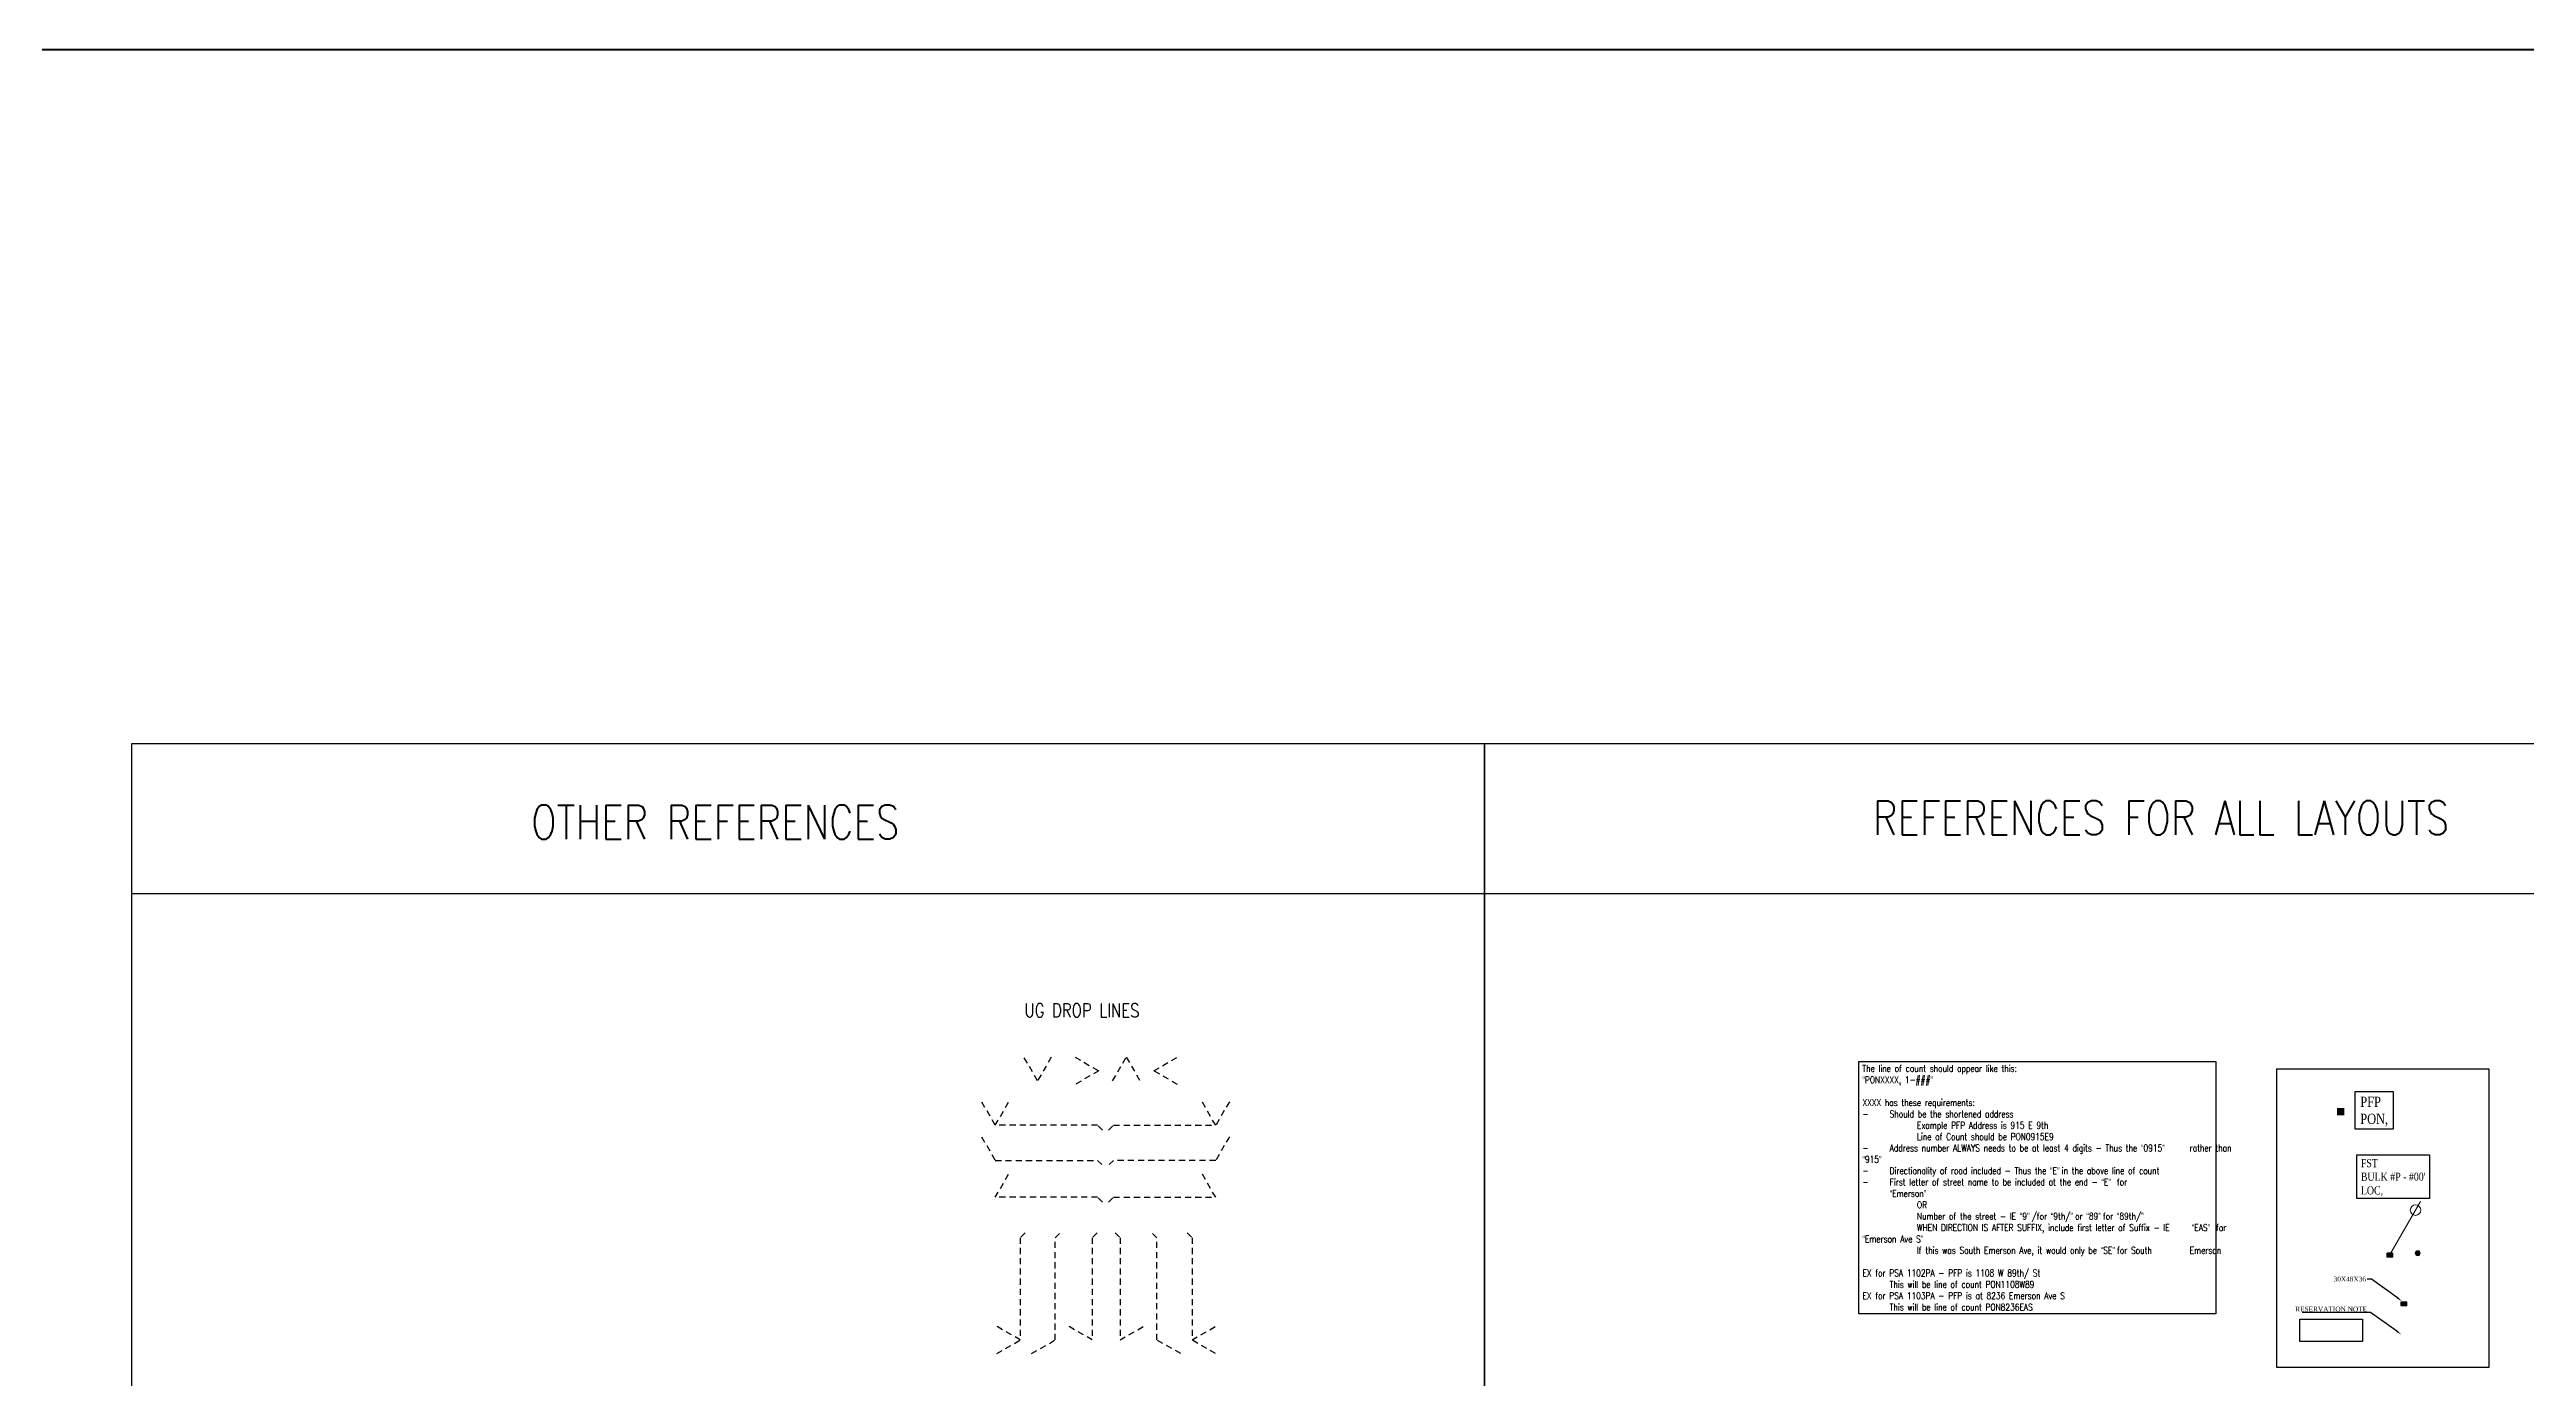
# Model space of a CAD drawing. Header units: feet. Extents: x 865220 to 5696323, y -2240498 to 1923703.
# Drawn here: x 2844973 to 2846789, y 952871 to 953846 of the extents above; entities that cross this region are included whole.
import ezdxf
from ezdxf import colors
from ezdxf.entities.mleader import LeaderData, LeaderLine
from ezdxf.enums import TextEntityAlignment as Align
from ezdxf.math import Vec2, Vec3

# ---------------------------------------------------------------- set-up
doc = ezdxf.new("R2010")
doc.units = ezdxf.units.FT
doc.header["$LTSCALE"] = 0.015
doc.header["$MEASUREMENT"] = 0
doc.set_wipeout_variables(frame=1)
doc.linetypes.add('DASHED', pattern=[5, 3, -2])
for name, color, linetype in [('DETAIL', 7, 'Continuous'), ('DROP BURIED', 7, 'DASHED'), ('PROP_TEL', 6, 'Continuous'), ('TELEPHONE STRUCT-PROP', 6, 'Continuous'), ('TERMINAL SERVING AREAS', 1, 'Continuous'), ('TERMINALS', 7, 'Continuous')]:
    doc.layers.add(name, color=color, linetype=linetype)
doc.layers.add('RUNNING LINE (UNDERGROUND)', color=10, linetype='Continuous', lineweight=40)
doc.layers.add('WORK BOUNDARY', color=110, linetype='Continuous', lineweight=40)
doc.layers.add('TEMPLATE REFERENCE', color=2, linetype='Continuous', plot=False)
doc.styles.add('Dimensions 100', font='arial.ttf')
doc.styles.add('RS332', font='romans.shx', dxfattribs={"width": 0.8})
doc.styles.add('SIMPLEX', font='times.ttf', dxfattribs={"width": 0.8})
doc.styles.get("Standard").update_dxf_attribs({"font": 'times.ttf'})
doc.styles.add('Utilities', font='arial.ttf', dxfattribs={"height": 2.5})

# ---------------------------------------------------------------- blocks, each defined once
blk = doc.blocks.new('TERMINAL')
at = {"lineweight": 5, "ltscale": 0.5, "flags": 128}
blk.add_lwpolyline([(-0.1, -0.6), (-0.1, 44.8)], dxfattribs=at)
at = {"lineweight": 5, "ltscale": 0.5}
blk.add_circle((-0.1, 37.6), 3.83, dxfattribs=at)
blk = doc.blocks.new('PFP')
at = {"color": 6}
blk.add_wipeout([(-0.121, 0.121), (0.121, 0.121), (0.121, -0.121), (-0.121, -0.121)], dxfattribs=at)
at = {"ltscale": 40, "true_color": 0xffffff}
h = blk.add_hatch(color=7, dxfattribs=at)
h.dxf.hatch_style = 1
h.paths.add_polyline_path([(-0.121, -0.121), (0.121, -0.121), (0.121, 0.121), (-0.121, 0.121)])
at = {"layer": 'RUNNING LINE (UNDERGROUND)', "color": 6, "lineweight": 0, "const_width": 0.0181, "flags": 128}
blk.add_lwpolyline([(-0.121, 0.121), (0.121, 0.121), (0.121, -0.121), (-0.121, -0.121)], close=True, dxfattribs=at)
at = {"layer": 'RUNNING LINE (UNDERGROUND)', "color": 18, "lineweight": 0, "true_color": 0x000000, "const_width": 0.0181, "flags": 128}
for points in [[(-0.084, -0.084), (0.084, 0.084)], [(-0.084, 0.084), (0.084, -0.084)]]:
    blk.add_lwpolyline(points, dxfattribs=at)
blk = doc.blocks.new('NEW HH')
at = {"ltscale": 40, "true_color": 0xffffff}
h = blk.add_hatch(color=7, dxfattribs=at)
h.dxf.hatch_style = 1
h.paths.add_polyline_path([(-0.061, -0.031, 0.414214), (-0.046, -0.046), (0.046, -0.046, 0.414214), (0.061, -0.031), (0.061, 0.031, 0.414214), (0.046, 0.046), (-0.046, 0.046, 0.414214), (-0.061, 0.031)])
at = {"layer": 'RUNNING LINE (UNDERGROUND)', "color": 6, "lineweight": 0, "const_width": 0.005, "flags": 128}
blk.add_lwpolyline([(-0.061, 0.031), (-0.061, -0.031, 0.414214), (-0.046, -0.046), (0.046, -0.046, 0.414214), (0.061, -0.031), (0.061, 0.031, 0.414214), (0.046, 0.046), (-0.046, 0.046, 0.414214)], format="xyb", close=True, dxfattribs=at)
at = {"layer": 'TELEPHONE STRUCT-PROP', "color": 18, "true_color": 0x000000, "style": 'Utilities'}
blk.add_text('HH', height=0.05, dxfattribs=at).set_placement((0, 0), align=Align.MIDDLE_CENTER)
blk = doc.blocks.new('Proposed FlowerPot')
at = {"lineweight": 5, "ltscale": 100, "true_color": 0xffffff}
h = blk.add_hatch(color=7, dxfattribs=at)
h.dxf.hatch_style = 1
h.paths.add_polyline_path([(-0.06, 0, 0.414214), (0, -0.06, 0.414214), (0.06, 0, 0.414214), (0, 0.06, 0.414214)])
at = {"lineweight": 5, "ltscale": 100}
blk.add_circle((0, 0), 0.0604, dxfattribs=at)
at = {"layer": 'RUNNING LINE (UNDERGROUND)', "color": 6, "lineweight": 5, "const_width": 0.00907, "flags": 128}
blk.add_lwpolyline([(-0.06, 0, -0.414214), (0, 0.06, -0.414214), (0.06, 0, -0.414214), (0, -0.06, -0.414214), (-0.06, 0)], format="xyb", dxfattribs=at)
at = {"color": 18, "linetype": 'ByBlock', "lineweight": 5, "ltscale": 100, "true_color": 0x000000, "style": 'Dimensions 100'}
blk.add_text('F', height=0.0744, dxfattribs=at).set_placement((-0.029, -0.037))

msp = doc.modelspace()

# ---------------------------------------------------------------- linework, layer by layer
at = {"layer": 'DROP BURIED', "ltscale": 100}
for points in [[(2845707.7, 953106.6), (2845697.7, 953089.3), (2845687.7, 953106.6)], [(2845725.2, 953106.6), (2845742.5, 953096.6), (2845725.2, 953086.6)], [(2845752.7, 953089.3), (2845762.7, 953106.6), (2845772.7, 953089.3)], [(2845800.2, 953086.6), (2845782.8, 953096.6), (2845800.2, 953106.6)], [(2845656.6, 953073.9), (2845666.6, 953056.6), (2845676.6, 953073.9)], [(2845838.3, 953073.9), (2845828.3, 953056.6), (2845818.3, 953073.9)], [(2845656.6, 953048.2), (2845666.6, 953030.9), (2845741.6, 953030.9), (2845745.2, 953027.4)], [(2845745.2, 953053), (2845741.6, 953056.6), (2845666.6, 953056.6)], [(2845749.7, 953053), (2845753.3, 953056.6), (2845828.3, 953056.6)], [(2845838.3, 953048.2), (2845828.3, 953030.9), (2845753.3, 953030.9), (2845749.7, 953027.4)], [(2845745.2, 953000.2), (2845741.6, 953003.8), (2845666.6, 953003.8), (2845676.6, 953021.1)], [(2845749.7, 953000.2), (2845753.3, 953003.8), (2845828.3, 953003.8), (2845818.3, 953021.1)], [(2845688.5, 952977.7), (2845685, 952974.2), (2845685, 952899.2)], [(2845693.3, 952889.2), (2845710.6, 952899.2), (2845710.6, 952974.2), (2845714.2, 952977.7)], [(2845741.3, 952977.7), (2845737.8, 952974.2), (2845737.8, 952899.2), (2845720.5, 952909.2)], [(2845754.6, 952977.7), (2845758.1, 952974.2), (2845758.1, 952899.2), (2845775.4, 952909.2)], [(2845802.6, 952889.2), (2845785.2, 952899.2), (2845785.2, 952974.2), (2845781.7, 952977.7)], [(2845807.3, 952977.7), (2845810.9, 952974.2), (2845810.9, 952899.2)], [(2845667.7, 952889.2), (2845685, 952899.2), (2845667.7, 952909.2)], [(2845828.2, 952889.2), (2845810.9, 952899.2), (2845828.2, 952909.2)]]:
    msp.add_lwpolyline(points, dxfattribs=at)
at = {"layer": 'TEMPLATE REFERENCE'}
msp.add_line((2845033.4, 953226.6), (2848009, 953226.6), dxfattribs=at)
for points in [[(2845033.4, 953336.7), (2846025.3, 953336.7), (2846025.3, 952398.1), (2845033.4, 952398.1)], [(2846025.3, 953336.7), (2847017.2, 953336.7), (2847017.2, 952398.1), (2846025.3, 952398.1)]]:
    msp.add_lwpolyline(points, close=True, dxfattribs=at)
at = {"layer": 'TEMPLATE REFERENCE', "ltscale": 1.5}
msp.add_lwpolyline([(2846606.4, 953098.1), (2846761.9, 953098.1), (2846761.9, 952879), (2846606.4, 952879)], close=True, dxfattribs=at)
at = {"layer": 'TERMINAL SERVING AREAS', "ltscale": 1.5, "flags": 128}
msp.add_lwpolyline([(2846623.2, 952898), (2846623.2, 952914.4), (2846669.3, 952914.4), (2846669.3, 952898)], close=True, dxfattribs=at)
at = {"layer": 'WORK BOUNDARY', "lineweight": 50}
msp.add_lwpolyline([(2842749.2, 953845.6), (2854951, 953845.6), (2854951, 949944.9), (2842749.2, 949944.9)], close=True, dxfattribs=at)

# ---------------------------------------------------------------- block references
for name, p, xscale, yscale, zscale in [('NEW HH', (2846689.3, 952961.4), 40, 40, 40), ('Proposed FlowerPot', (2846709.7, 952962.8), 30, 30, 30), ('NEW HH', (2846699.6, 952925.7), 40, 40, 40)]:
    msp.add_blockref(name, p, dxfattribs=dict(xscale=xscale, yscale=yscale, zscale=zscale))
at = {"layer": 'TERMINALS', "ltscale": 0.5, "rotation": 329.9999999999999}
msp.add_blockref('TERMINAL', (2846689.4, 952961.8), dxfattribs=at)

# ---------------------------------------------------------------- texts
at = {"layer": 'TEMPLATE REFERENCE', "style": 'RS332', "width": 0.8}
for s, height, p in [('REFERENCES FOR ALL LAYOUTS', 25, (2846310.2, 953269.6)), ('OTHER REFERENCES', 25, (2845326.2, 953266.5)), ('UG DROP LINES', 10, (2845688, 953135.9))]:
    msp.add_text(s, height=height, dxfattribs=at).set_placement(p)

# ---------------------------------------------------------------- next in the draw order: block references
at = {"layer": 'PROP_TEL', "xscale": 20, "yscale": 20, "zscale": 20}
msp.add_blockref('PFP', (2846653.2, 953066.6), dxfattribs=at)

# ---------------------------------------------------------------- next in the draw order: texts
at = {"layer": 'TEMPLATE REFERENCE', "insert": (2846302.5, 953100.8), "char_height": 5, "width": 256.758, "attachment_point": 1, "style": 'RS332', "bg_fill": 19, "box_fill_scale": 1.5, "bg_fill_color": 256, "bg_fill_transparency": 0}
msp.add_mtext('The line of count should appear like this:\\P{\\fArial|b0|i0|c0|p34;“}PONXXXX, 1-###{\\fArial|b0|i0|c0|p34;”\\P\\P}XXXX has these requirements:\\P-^IShould be the shortened address \\P^I^IExample PFP Address is 915 E 9th             \\P^I^ILine of Count should be PON0915E9\\P-^IAddress number ALWAYS needs to be at least 4 digits - Thus the {\\fArial|b0|i0|c0|p34;“}0915{\\fArial|b0|i0|c0|p34;” }^Irather than {\\fArial|b0|i0|c0|p34;“}915{\\fArial|b0|i0|c0|p34;”\\P}-^IDirectionality of road included - Thus the {\\fArial|b0|i0|c0|p34;“}E{\\fArial|b0|i0|c0|p34;” }in the above line of count\\P-^IFirst letter of street name to be included at the end - {\\fArial|b0|i0|c0|p34;“}E{\\fArial|b0|i0|c0|p34;” } for\\P^I{\\fArial|b0|i0|c0|p34;“}Emerson{\\fArial|b0|i0|c0|p34;”} \\P^I^IOR\\P^I^INumber of the street - IE {\\fArial|b0|i0|c0|p34;“}9{\\fArial|b0|i0|c0|p34;” }/for {\\fArial|b0|i0|c0|p34;“}9th/{\\fArial|b0|i0|c0|p34;” }or {\\fArial|b0|i0|c0|p34;“}89{\\fArial|b0|i0|c0|p34;” }for {\\fArial|b0|i0|c0|p34;“}89th/{\\fArial|b0|i0|c0|p34;”\\P}^I^IWHEN DIRECTION IS AFTER SUFFIX, include first letter of Suffix - IE {\\fArial|b0|i0|c0|p34;^I^I“}EAS{\\fArial|b0|i0|c0|p34;” }^Ifor {\\fArial|b0|i0|c0|p34;“}Emerson Ave S{\\fArial|b0|i0|c0|p34;”\\P}^I^IIf this was South Emerson Ave, it would only be {\\fArial|b0|i0|c0|p34;“}SE{\\fArial|b0|i0|c0|p34;” }for South ^I^IEmerson\\P\\PEX for PSA 1102PA - PFP is 1108 W 89th/ St\\P^IThis will be line of count PON1108W89\\PEX for PSA 1103PA - PFP is at 8236 Emerson Ave S\\P^IThis will be line of count PON8236EAS', dxfattribs=at)
at = {"layer": 'TERMINALS', "ltscale": 0.5, "insert": (2846668, 953031.9), "char_height": 6, "attachment_point": 1, "style": 'SIMPLEX', "bg_fill": 19, "box_fill_scale": 1.5, "bg_fill_color": 256, "bg_fill_transparency": 0}
msp.add_mtext("FST\\PBULK #P - #00'\\PLOC,", dxfattribs=at)

# ---------------------------------------------------------------- next in the draw order: leaders
at = {"layer": 'DETAIL', "ltscale": 5}
ml = msp.add_multileader_mtext('Standard', dxfattribs=at)
ml.set_content('30X48X36', color=256)
ml.set_leader_properties()
ml.build(insert=Vec2(0, 0))
ml.multileader.update_dxf_attribs({"has_text_frame": 1, "text_left_attachment_type": 2, "text_right_attachment_type": 2, "dogleg_length": 3})
ctx = ml.context
ctx.base_point, ctx.char_height, ctx.landing_gap_size, ctx.plane_origin = Vec3(2846647.2, 952943.9), 3.5, 1.5, Vec3(2846722.4, 952960.7)
ctx.left_attachment, ctx.right_attachment, ctx.text_align_type = 2, 2, 1
notes = []
notes.append((ctx, [(0, (1, 1, 0), (2846675.7, 952943.9), (-1, 0), 3, [(0, [(2846698.1, 952927.7)], 0, [])])]))
ctx.mtext.insert, ctx.mtext.alignment, ctx.mtext.flow_direction = Vec3(2846659.9, 952945.6), 2, 5
ctx.mtext.has_bg_fill, ctx.mtext.bg_color, ctx.mtext.bg_scale_factor, ctx.mtext.bg_transparency, ctx.mtext.use_window_bg_color = 1, -1027028792, 1.5, 0, 1
for ctx, leaders in notes:
    for number, flags, end, landing, length, lines in leaders:
        leader = LeaderData()
        leader.index, (leader.has_last_leader_line, leader.has_dogleg_vector, leader.attachment_direction) = number, flags
        leader.last_leader_point, leader.dogleg_vector, leader.dogleg_length = Vec3(end), Vec3(landing), length
        for number, points, colour, breaks in lines:
            line = LeaderLine()
            line.index, line.vertices, line.color, line.breaks = number, Vec3.list(points), colors.encode_raw_color(colour), breaks
            leader.lines.append(line)
        ctx.leaders.append(leader)

# ---------------------------------------------------------------- next in the draw order: texts
at = {"layer": 'PROP_TEL', "ltscale": 0.5, "insert": (2846667.6, 953077.6), "char_height": 7.5, "attachment_point": 1, "style": 'SIMPLEX', "bg_fill": 19, "box_fill_scale": 1.5, "bg_fill_color": 256, "bg_fill_transparency": 0}
msp.add_mtext('PFP\\PPON,', dxfattribs=at)

# ---------------------------------------------------------------- next in the draw order: leaders
at = {"layer": 'DETAIL', "ltscale": 5}
ml = msp.add_multileader_mtext('Standard', dxfattribs=at)
ml.set_content('RESERVATION NOTE', color=256)
ml.set_leader_properties()
ml.build(insert=Vec2(0, 0))
ml.multileader.update_dxf_attribs({"text_left_attachment_type": 5, "text_right_attachment_type": 5, "dogleg_length": 3})
ctx = ml.context
ctx.base_point, ctx.char_height, ctx.landing_gap_size, ctx.plane_origin = Vec3(2846618.4, 952919.4), 3.5, 1.5, Vec3(2846721.8, 952936.2)
ctx.left_attachment, ctx.right_attachment = 5, 5
notes = []
notes.append((ctx, [(0, (1, 1, 0), (2846675.1, 952919.4), (-1, 0), 3, [(0, [(2846697.6, 952903.2)], 0, [])])]))
ctx.mtext.insert, ctx.mtext.flow_direction = Vec3(2846619.9, 952923.6), 5
ctx.mtext.has_bg_fill, ctx.mtext.bg_color, ctx.mtext.bg_scale_factor, ctx.mtext.bg_transparency, ctx.mtext.use_window_bg_color = 1, -1027028792, 1.5, 0, 1
for ctx, leaders in notes:
    for number, flags, end, landing, length, lines in leaders:
        leader = LeaderData()
        leader.index, (leader.has_last_leader_line, leader.has_dogleg_vector, leader.attachment_direction) = number, flags
        leader.last_leader_point, leader.dogleg_vector, leader.dogleg_length = Vec3(end), Vec3(landing), length
        for number, points, colour, breaks in lines:
            line = LeaderLine()
            line.index, line.vertices, line.color, line.breaks = number, Vec3.list(points), colors.encode_raw_color(colour), breaks
            leader.lines.append(line)
        ctx.leaders.append(leader)

doc.saveas('drawing.dxf')
